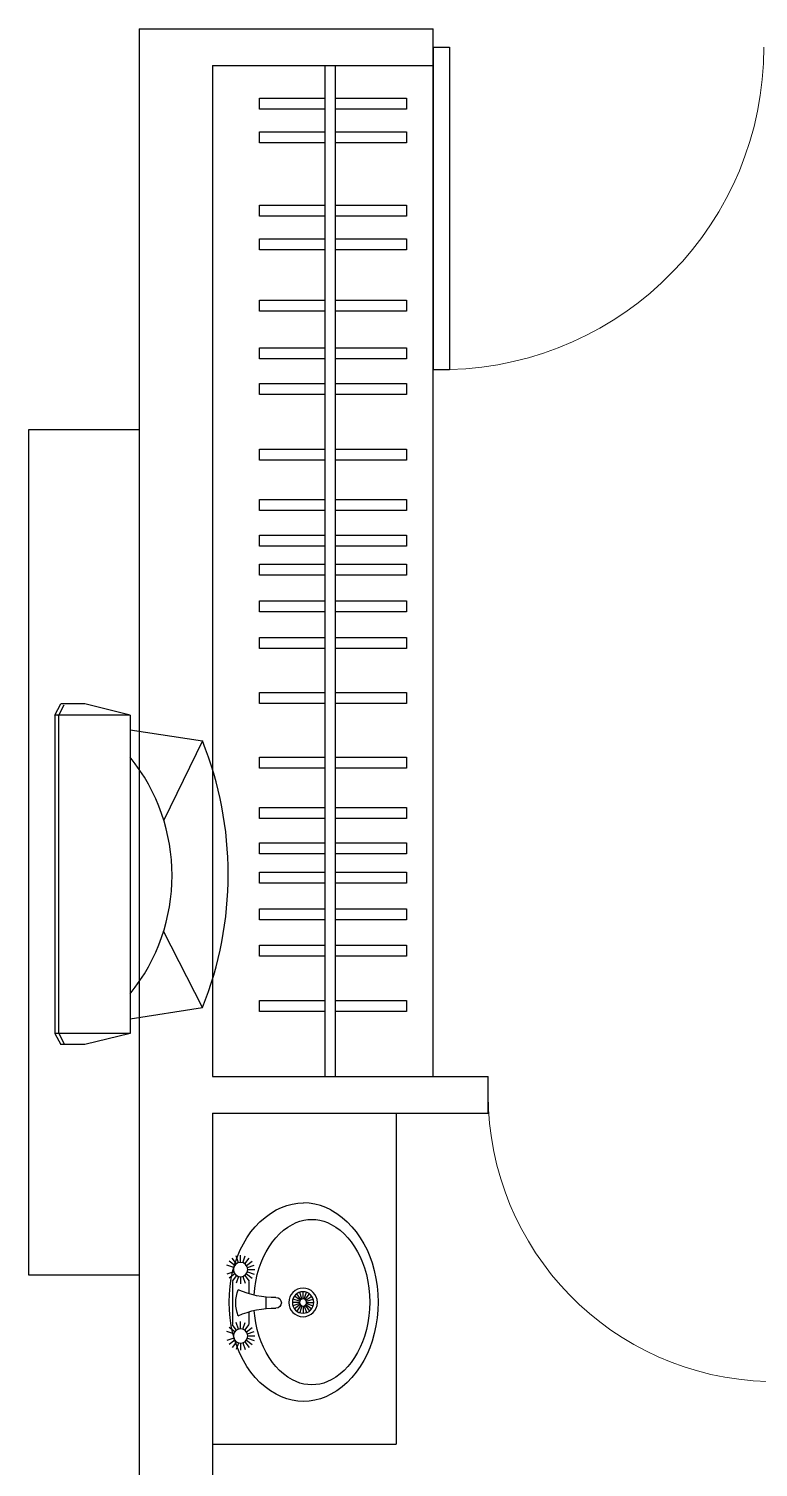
# Model space of a CAD drawing. Extents: x 4841515 to 4876615, y -1283548 to -1262748.
# Drawn here: x 4870115 to 4872100, y -1278261 to -1274348 of the extents above; entities that cross this region are included whole.
import ezdxf

# ---------------------------------------------------------------- set-up
doc = ezdxf.new("R2010")
doc.units = 0
doc.header["$MEASUREMENT"] = 0
doc.layers.get('0').update_dxf_attribs({"linetype": 'CONTINUOUS'})
for name, color, linetype in [('F', 8, 'CONTINUOUS'), ('FURN', 8, 'CONTINUOUS'), ('j', 8, 'CONTINUOUS'), ('J-厨房', 8, 'CONTINUOUS'), ('WALL', 2, 'CONTINUOUS'), ('WINDOW', 4, 'CONTINUOUS')]:
    doc.layers.add(name, color=color, linetype=linetype)

# ---------------------------------------------------------------- blocks, each defined once
blk = doc.blocks.new('A$C0E8A3607')
for p, q in [((70.5, 204.5), (100.6, 401.6)), ((100.6, 401.6), (315.9, 295.9)), ((826.1, 401.6), (618, 295.7)), ((856.3, 204.5), (826.1, 401.6)), ((30.1, 204.5), (0, 81.2)), ((30.1, 204.5), (896.7, 204.5)), ((30.1, 204.5), (30.1, 0)), ((896.7, 204.5), (896.7, 0)), ((896.7, 204.5), (896.7, 0)), ((896.7, 204.5), (926.7, 81.2)), ((0, 81.2), (0, 15.6)), ((926.7, 81.2), (926.7, 15.6)), ((30.1, 0), (0, 15.6)), ((32.1, 9.8), (2.1, 25.4)), ((30.1, 10), (896.7, 10)), ((894.6, 9.8), (924.7, 25.4)), ((896.7, 0), (926.7, 15.6)), ((30.1, 0), (896.7, 0))]:
    blk.add_line(p, q)
for centre, radius, start, end in [((463.4, -507.8), 979, 68.2528, 111.7472), ((466.6, -192.7), 511.3, 50.9799, 129.0201)]:
    blk.add_arc(centre, radius, start, end)
blk = doc.blocks.new('toilet3')
at = {"layer": 'j'}
for p, q in [((-74.8, 394.3), (-95.7, 388.5)), ((-53.7, 398.8), (-74.8, 394.3)), ((-32.3, 402.1), (-53.7, 398.8)), ((-10.8, 404), (-32.3, 402.1)), ((10.8, 404.7), (-10.8, 404)), ((32.4, 404), (10.8, 404.7)), ((53.9, 402.1), (32.4, 404)), ((75.3, 398.8), (53.9, 402.1)), ((96.4, 394.3), (75.3, 398.8)), ((117.3, 388.5), (96.4, 394.3)), ((-164.5, 356.3), (-180.1, 345.4)), ((-148.1, 366.1), (-164.5, 356.3)), ((-131.2, 374.8), (-148.1, 366.1)), ((-113.6, 382.2), (-131.2, 374.8)), ((-112.1, 356.5), (-126.3, 349.2)), ((-95.7, 388.5), (-113.6, 382.2)), ((-97.4, 362.8), (-112.1, 356.5)), ((-82.3, 368), (-97.4, 362.8)), ((-64.1, 373.1), (-82.3, 368)), ((-45.6, 377.1), (-64.1, 373.1)), ((-26.9, 379.9), (-45.6, 377.1)), ((-8.1, 381.6), (-26.9, 379.9)), ((10.8, 382.2), (-8.1, 381.6)), ((29.7, 381.6), (10.8, 382.2)), ((48.5, 379.9), (29.7, 381.6)), ((67.2, 377.1), (48.5, 379.9)), ((85.7, 373.1), (67.2, 377.1)), ((103.9, 368), (85.7, 373.1)), ((119, 362.8), (103.9, 368)), ((135.3, 382.2), (117.3, 388.5)), ((133.7, 356.5), (119, 362.8)), ((147.9, 349.2), (133.7, 356.5)), ((152.8, 374.8), (135.3, 382.2)), ((169.8, 366.1), (152.8, 374.8)), ((186.1, 356.3), (169.8, 366.1)), ((201.7, 345.4), (186.1, 356.3)), ((-207.6, 320.9), (-219.6, 307)), ((-194.4, 333.7), (-207.6, 320.9)), ((-180.1, 345.4), (-194.4, 333.7)), ((-164.4, 322.6), (-174.9, 312.5)), ((-153.1, 331.9), (-164.4, 322.6)), ((-140, 341), (-153.1, 331.9)), ((-126.3, 349.2), (-140, 341)), ((161.6, 341), (147.9, 349.2)), ((174.7, 331.9), (161.6, 341)), ((186, 322.6), (174.7, 331.9)), ((196.5, 312.5), (186, 322.6)), ((216, 333.7), (201.7, 345.4)), ((229.2, 320.9), (216, 333.7)), ((241.2, 307), (229.2, 320.9)), ((-240, 276.5), (-246.8, 262.5)), ((-230.5, 292.2), (-240, 276.5)), ((-219.6, 307), (-230.5, 292.2)), ((-200.7, 277.2), (-205.5, 267.4)), ((-193.1, 289.7), (-200.7, 277.2)), ((-184.5, 301.5), (-193.1, 289.7)), ((-174.9, 312.5), (-184.5, 301.5)), ((206.1, 301.5), (196.5, 312.5)), ((214.7, 289.7), (206.1, 301.5)), ((222.3, 277.2), (214.7, 289.7)), ((227.1, 267.4), (222.3, 277.2)), ((252.1, 292.2), (241.2, 307)), ((261.6, 276.5), (252.1, 292.2)), ((261.6, 276.5), (268.4, 262.5)), ((-252.2, 248), (-256.1, 233)), ((-246.8, 262.5), (-252.2, 248)), ((-213.6, 235.6), (-214.2, 224.7)), ((-212, 246.5), (-213.6, 235.6)), ((-209.3, 257.1), (-212, 246.5)), ((-205.5, 267.4), (-209.3, 257.1)), ((230.9, 257.1), (227.1, 267.4)), ((233.6, 246.5), (230.9, 257.1)), ((235.2, 235.6), (233.6, 246.5)), ((235.8, 224.7), (235.2, 235.6)), ((268.4, 262.5), (273.8, 248)), ((273.8, 248), (277.7, 233)), ((-258.4, 217.7), (-259.2, 202.2)), ((-259.2, 202.2), (-258.4, 186.7)), ((-256.1, 233), (-258.4, 217.7)), ((-214.2, 224.7), (-213.6, 213.7)), ((-213.6, 213.7), (-212, 202.9)), ((-212, 202.9), (-209.3, 192.3)), ((0.2, 200.8), (-19.2, 200.8)), ((0.7, 203.8), (-17.8, 209.8)), ((0.7, 197.8), (-17.8, 191.8)), ((2.1, 206.5), (-13.7, 218)), ((4.2, 208.7), (-7.2, 224.4)), ((6.9, 210.1), (0.9, 228.6)), ((9.9, 210.5), (9.9, 230)), ((13, 210.1), (19, 228.6)), ((15.7, 208.7), (27.1, 224.4)), ((17.8, 206.5), (33.6, 218)), ((19.2, 203.8), (37.7, 209.8)), ((19.2, 197.8), (37.7, 191.8)), ((19.7, 200.8), (39.1, 200.8)), ((230.9, 192.3), (233.6, 202.9)), ((233.6, 202.9), (235.2, 213.7)), ((235.2, 213.7), (235.8, 224.7)), ((277.7, 233), (280, 217.7)), ((280, 217.7), (280.8, 202.2)), ((280, 186.7), (280.8, 202.2)), ((-258.4, 186.7), (-256.1, 171.4)), ((-256.1, 171.4), (-252.2, 156.4)), ((-209.3, 192.3), (-205.5, 182)), ((-205.5, 182), (-200.7, 172.1)), ((-200.7, 172.1), (-193.1, 159.7)), ((-193.1, 159.7), (-184.5, 147.9)), ((2.1, 195.1), (-13.7, 183.7)), ((4.2, 192.9), (-7.2, 177.2)), ((6.9, 191.6), (0.9, 173.1)), ((9.9, 191.1), (9.9, 171.6)), ((13, 191.6), (19, 173.1)), ((15.7, 192.9), (27.1, 177.2)), ((17.8, 195.1), (33.6, 183.7)), ((206.1, 147.9), (214.7, 159.7)), ((214.7, 159.7), (222.3, 172.1)), ((222.3, 172.1), (227.1, 182)), ((227.1, 182), (230.9, 192.3)), ((273.8, 156.4), (277.7, 171.4)), ((277.7, 171.4), (280, 186.7)), ((-252.2, 156.4), (-246.8, 141.8)), ((-246.8, 141.8), (-240, 127.9)), ((-240, 127.9), (-230.5, 112.2)), ((-184.5, 147.9), (-174.9, 136.9)), ((-174.9, 136.9), (-164.4, 126.7)), ((-164.4, 126.7), (-153.1, 117.5)), ((-153.1, 117.5), (-140, 108.3)), ((161.6, 108.3), (174.7, 117.5)), ((174.7, 117.5), (186, 126.7)), ((186, 126.7), (196.5, 136.9)), ((196.5, 136.9), (206.1, 147.9)), ((252.1, 112.2), (261.6, 127.9)), ((261.6, 127.9), (268.4, 141.8)), ((268.4, 141.8), (273.8, 156.4)), ((-230.5, 112.2), (-219.6, 97.3)), ((-219.6, 97.3), (-207.6, 83.4)), ((-207.6, 83.4), (-194.4, 70.6)), ((-140, 108.3), (-126.3, 100.1)), ((-126.3, 100.1), (-112.1, 92.8)), ((-112.1, 92.8), (-97.4, 86.6)), ((-97.4, 86.6), (-82.3, 81.3)), ((-82.3, 81.3), (-64.1, 76.2)), ((24.6, 99.4), (-6.6, 99.4)), ((85.7, 76.2), (103.9, 81.3)), ((103.9, 81.3), (119, 86.6)), ((119, 86.6), (133.7, 92.8)), ((133.7, 92.8), (147.9, 100.1)), ((147.9, 100.1), (161.6, 108.3)), ((216, 70.6), (229.2, 83.4)), ((229.2, 83.4), (241.2, 97.3)), ((241.2, 97.3), (252.1, 112.2)), ((-194.4, 70.6), (-180.1, 59)), ((-180.1, 59), (-164.5, 48.1)), ((-164.5, 48.1), (-148.1, 38.3)), ((-99.7, 36.8), (-118.2, 42.9)), ((-97, 42.3), (-112.7, 53.7)), ((-92.7, 46.6), (-104.1, 62.3)), ((-87.2, 49.3), (-93.2, 67.8)), ((-81.2, 50.3), (-81.2, 69.7)), ((-75.2, 49.3), (-69.2, 67.8)), ((-69.8, 46.6), (-58.3, 62.3)), ((-65.5, 42.3), (-49.7, 53.7)), ((-64.1, 76.2), (-45.6, 72.3)), ((-62.7, 36.8), (-44.2, 42.9)), ((-15.7, 52.8), (-49.1, 52.8)), ((-45.6, 72.3), (-26.9, 69.4)), ((-26.9, 69.4), (-11.6, 68.1)), ((29.8, 67.7), (48.5, 69.4)), ((67.1, 52.8), (33.7, 52.8)), ((48.5, 69.4), (67.2, 72.3)), ((80.7, 36.8), (62.2, 42.9)), ((67.2, 72.3), (85.7, 76.2)), ((83.5, 42.3), (67.8, 53.7)), ((87.8, 46.6), (76.4, 62.3)), ((93.2, 49.3), (87.2, 67.8)), ((99.3, 50.3), (99.3, 69.7)), ((105.3, 49.3), (111.3, 67.8)), ((110.7, 46.6), (122.1, 62.3)), ((115, 42.3), (130.7, 53.7)), ((117.8, 36.8), (136.3, 42.9)), ((169.8, 38.3), (186.1, 48.1)), ((186.1, 48.1), (201.7, 59)), ((201.7, 59), (216, 70.6)), ((-148.1, 38.3), (-131.2, 29.6)), ((-131.2, 29.6), (-113.6, 22.1)), ((-100.7, 30.8), (-120.1, 30.8)), ((-99.7, 24.8), (-118.2, 18.8)), ((-113.6, 22.1), (-95.7, 15.8)), ((-97, 19.4), (-112.7, 7.9)), ((-92.7, 15.1), (-104.1, -0.7)), ((-95.7, 15.8), (-74.8, 10)), ((-87.2, 12.3), (-93.2, -6.2)), ((-75.2, 12.3), (-69.2, -6.2)), ((-74.8, 10), (-53.7, 5.5)), ((-69.8, 15.1), (-58.3, -0.7)), ((-65.5, 19.4), (-49.7, 7.9)), ((-62.7, 24.8), (-44.2, 18.8)), ((-61.8, 30.8), (-42.3, 30.8)), ((-53.7, 5.5), (-32.3, 2.3)), ((67.1, 8.9), (-49.1, 8.9)), ((-32.3, 2.3), (-10.8, 0.3)), ((-10.8, 0.3), (10.8, -0.3)), ((10.8, -0.3), (32.4, 0.3)), ((32.4, 0.3), (53.9, 2.3)), ((53.9, 2.3), (75.3, 5.5)), ((79.8, 30.8), (60.3, 30.8)), ((80.7, 24.8), (62.2, 18.8)), ((83.5, 19.4), (67.8, 7.9)), ((75.3, 5.5), (96.4, 10)), ((87.8, 15.1), (76.4, -0.7)), ((93.2, 12.3), (87.2, -6.2)), ((96.4, 10), (117.3, 15.8)), ((105.3, 12.3), (111.3, -6.2)), ((110.7, 15.1), (122.1, -0.7)), ((115, 19.4), (130.7, 7.9)), ((117.3, 15.8), (135.3, 22.1)), ((117.8, 24.8), (136.3, 18.8)), ((118.7, 30.8), (138.2, 30.8)), ((135.3, 22.1), (152.8, 29.6)), ((152.8, 29.6), (169.8, 38.3))]:
    blk.add_line(p, q, dxfattribs=at)
for centre, radius in [((9.9, 200.8), 38.9), ((9.9, 200.8), 29.2), ((9.9, 200.8), 9.73), ((-81.2, 30.8), 19.5), ((99.3, 30.8), 19.5)]:
    blk.add_circle(centre, radius, dxfattribs=at)
for centre, radius, start, end in [((-245.1, 121.9), 239.6, 335.8374, 1.2386), ((9, 127.1), 14.6, 0, 180), ((263.1, 121.9), 239.6, 178.7614, 204.1626), ((9, 122.8), 105.1, 250.2486, 289.7514)]:
    blk.add_arc(centre, radius, start, end, dxfattribs=at)
blk = doc.blocks.new('$DorLib2D$00000001')
for p, q in [((0.45, 0.975), (0.5, 0.975)), ((0.45, 0), (0.45, 0.975)), ((0.5, 0), (0.5, 0.975)), ((0.5, 0), (0.45, 0))]:
    blk.add_line(p, q)
at = {"lineweight": 13}
blk.add_arc((0.475, 0), 0.975, 91.4693, 180, dxfattribs=at)
blk = doc.blocks.new('$TCHSYS$DOOR2D')
for p, q in [((0.45, 0.975), (0.5, 0.975)), ((0.45, 0), (0.45, 0.975)), ((0.5, 0), (0.5, 0.975)), ((0.5, 0), (0.45, 0))]:
    blk.add_line(p, q)
at = {"lineweight": 13}
blk.add_arc((0.475, 0), 0.975, 91.4693, 180, dxfattribs=at)

msp = doc.modelspace()

# ---------------------------------------------------------------- linework, layer by layer
at = {"layer": 'F'}
msp.add_line((4870615.2, -1277197.6), (4871215.2, -1277197.6), dxfattribs=at)
at = {"layer": 'FURN'}
for p, q in [((4870921.5, -1277197.6), (4870921.5, -1274447.6)), ((4870949.5, -1277197.6), (4870949.5, -1274447.6)), ((4871215.2, -1277197.6), (4871215.2, -1274447.6))]:
    msp.add_line(p, q, dxfattribs=at)
for points in [[(4870921.5, -1274566.1), (4870742.5, -1274566.1), (4870742.5, -1274536.1), (4870921.5, -1274536.1)], [(4870949.5, -1274536.1), (4871142.5, -1274536.1), (4871142.5, -1274566.1)], [(4871142.5, -1274566.1), (4870949.5, -1274566.1)], [(4870921.5, -1274657.6), (4870742.5, -1274657.6), (4870742.5, -1274627.6), (4870921.5, -1274627.6)], [(4870949.5, -1274627.6), (4871142.5, -1274627.6), (4871142.5, -1274657.6)], [(4871142.5, -1274657.6), (4870949.5, -1274657.6)], [(4870921.5, -1274857.4), (4870742.5, -1274857.4), (4870742.5, -1274827.4), (4870921.5, -1274827.4)], [(4870949.5, -1274827.4), (4871142.5, -1274827.4), (4871142.5, -1274857.4)], [(4871142.5, -1274857.4), (4870949.5, -1274857.4)], [(4870921.5, -1274948.9), (4870742.5, -1274948.9), (4870742.5, -1274918.9), (4870921.5, -1274918.9)], [(4870949.5, -1274918.9), (4871142.5, -1274918.9), (4871142.5, -1274948.9)], [(4871142.5, -1274948.9), (4870949.5, -1274948.9)], [(4870921.5, -1275115.5), (4870742.5, -1275115.5), (4870742.5, -1275085.5), (4870921.5, -1275085.5)], [(4870949.5, -1275085.5), (4871142.5, -1275085.5), (4871142.5, -1275115.5)], [(4871142.5, -1275115.5), (4870949.5, -1275115.5)], [(4870921.5, -1275245.6), (4870742.5, -1275245.6), (4870742.5, -1275215.6), (4870921.5, -1275215.6)], [(4870949.5, -1275215.6), (4871142.5, -1275215.6), (4871142.5, -1275245.6)], [(4871142.5, -1275245.6), (4870949.5, -1275245.6)], [(4870921.5, -1275342.4), (4870742.5, -1275342.4), (4870742.5, -1275312.4), (4870921.5, -1275312.4)], [(4870949.5, -1275312.4), (4871142.5, -1275312.4), (4871142.5, -1275342.4)], [(4871142.5, -1275342.4), (4870949.5, -1275342.4)], [(4870921.5, -1275521.2), (4870742.5, -1275521.2), (4870742.5, -1275491.2), (4870921.5, -1275491.2)], [(4870949.5, -1275491.2), (4871142.5, -1275491.2), (4871142.5, -1275521.2)], [(4871142.5, -1275521.2), (4870949.5, -1275521.2)], [(4870921.5, -1275658.1), (4870742.5, -1275658.1), (4870742.5, -1275628.1), (4870921.5, -1275628.1)], [(4870949.5, -1275628.1), (4871142.5, -1275628.1), (4871142.5, -1275658.1)], [(4871142.5, -1275658.1), (4870949.5, -1275658.1)], [(4870921.5, -1275754.9), (4870742.5, -1275754.9), (4870742.5, -1275724.9), (4870921.5, -1275724.9)], [(4870949.5, -1275724.9), (4871142.5, -1275724.9), (4871142.5, -1275754.9)], [(4871142.5, -1275754.9), (4870949.5, -1275754.9)], [(4870921.5, -1275834.2), (4870742.5, -1275834.2), (4870742.5, -1275804.2), (4870921.5, -1275804.2)], [(4870949.5, -1275804.2), (4871142.5, -1275804.2), (4871142.5, -1275834.2)], [(4871142.5, -1275834.2), (4870949.5, -1275834.2)], [(4870921.5, -1275933.7), (4870742.5, -1275933.7), (4870742.5, -1275903.7), (4870921.5, -1275903.7)], [(4870949.5, -1275903.7), (4871142.5, -1275903.7), (4871142.5, -1275933.7)], [(4871142.5, -1275933.7), (4870949.5, -1275933.7)], [(4870921.5, -1276033.3), (4870742.5, -1276033.3), (4870742.5, -1276003.3), (4870921.5, -1276003.3)], [(4870949.5, -1276003.3), (4871142.5, -1276003.3), (4871142.5, -1276033.3)], [(4871142.5, -1276033.3), (4870949.5, -1276033.3)], [(4870921.5, -1276183.3), (4870742.5, -1276183.3), (4870742.5, -1276153.3), (4870921.5, -1276153.3)], [(4870949.5, -1276153.3), (4871142.5, -1276153.3), (4871142.5, -1276183.3)], [(4871142.5, -1276183.3), (4870949.5, -1276183.3)], [(4870921.5, -1276358.7), (4870742.5, -1276358.7), (4870742.5, -1276328.7), (4870921.5, -1276328.7)], [(4870949.5, -1276328.7), (4871142.5, -1276328.7), (4871142.5, -1276358.7)], [(4871142.5, -1276358.7), (4870949.5, -1276358.7)], [(4870921.5, -1276495.6), (4870742.5, -1276495.6), (4870742.5, -1276465.6), (4870921.5, -1276465.6)], [(4870949.5, -1276465.6), (4871142.5, -1276465.6), (4871142.5, -1276495.6)], [(4871142.5, -1276495.6), (4870949.5, -1276495.6)], [(4870921.5, -1276592.4), (4870742.5, -1276592.4), (4870742.5, -1276562.4), (4870921.5, -1276562.4)], [(4870949.5, -1276562.4), (4871142.5, -1276562.4), (4871142.5, -1276592.4)], [(4871142.5, -1276592.4), (4870949.5, -1276592.4)], [(4870921.5, -1276671.7), (4870742.5, -1276671.7), (4870742.5, -1276641.7), (4870921.5, -1276641.7)], [(4870949.5, -1276641.7), (4871142.5, -1276641.7), (4871142.5, -1276671.7)], [(4871142.5, -1276671.7), (4870949.5, -1276671.7)], [(4870921.5, -1276771.2), (4870742.5, -1276771.2), (4870742.5, -1276741.2), (4870921.5, -1276741.2)], [(4870949.5, -1276741.2), (4871142.5, -1276741.2), (4871142.5, -1276771.2)], [(4871142.5, -1276771.2), (4870949.5, -1276771.2)], [(4870921.5, -1276870.8), (4870742.5, -1276870.8), (4870742.5, -1276840.8), (4870921.5, -1276840.8)], [(4870949.5, -1276840.8), (4871142.5, -1276840.8), (4871142.5, -1276870.8)], [(4871142.5, -1276870.8), (4870949.5, -1276870.8)], [(4870921.5, -1277020.8), (4870742.5, -1277020.8), (4870742.5, -1276990.8), (4870921.5, -1276990.8)], [(4870949.5, -1276990.8), (4871142.5, -1276990.8), (4871142.5, -1277020.8)], [(4871142.5, -1277020.8), (4870949.5, -1277020.8)]]:
    msp.add_lwpolyline(points, dxfattribs=at)
msp.add_lwpolyline([(4870415.2, -1277738.1), (4870115.2, -1277738.1), (4870115.2, -1275438.1), (4870415.2, -1275438.1)], close=True, dxfattribs=at)
at = {"layer": 'J-厨房'}
for p in [(4871115.2, -1277297.6), (4870615.2, -1278197.6)]:
    msp.add_line(p, (4871115.2, -1278197.6), dxfattribs=at)
at = {"layer": 'WALL'}
for p, q in [((4870415.2, -1274347.6), (4871215.2, -1274347.6)), ((4870415.2, -1274347.6), (4870415.2, -1278947.6)), ((4871215.2, -1274447.6), (4871215.2, -1274347.6)), ((4870615.2, -1274447.6), (4871215.2, -1274447.6)), ((4870615.2, -1274447.6), (4870615.2, -1277197.6)), ((4870615.2, -1277197.6), (4871365.2, -1277197.6)), ((4871365.2, -1277297.6), (4871365.2, -1277197.6)), ((4870615.2, -1277297.6), (4871365.2, -1277297.6)), ((4870615.2, -1277297.6), (4870615.2, -1280647.6))]:
    msp.add_line(p, q, dxfattribs=at)

# ---------------------------------------------------------------- block references
at = {"layer": 'FURN', "rotation": 270}
msp.add_blockref('A$C0E8A3607', (4870186.5, -1276184.3), dxfattribs=at)
at = {"layer": 'J-厨房', "extrusion": (0, 0, -1), "zscale": -1, "rotation": 90}
msp.add_blockref('toilet3', (-4870660.7, -1277822.3), dxfattribs=at)
at = {"layer": 'WINDOW'}
for name, p, xscale, yscale, zscale, rotation in [('$DorLib2D$00000001', (4871665.2, -1274397.6), 900, 900, 900, 180.0000000000013), ('$TCHSYS$DOOR2D', (4871765.2, -1277247.6), -800, 800, -800, 179.9999999999999)]:
    msp.add_blockref(name, p, dxfattribs=dict(at, xscale=xscale, yscale=yscale, zscale=zscale, rotation=rotation))

doc.saveas('drawing.dxf')
